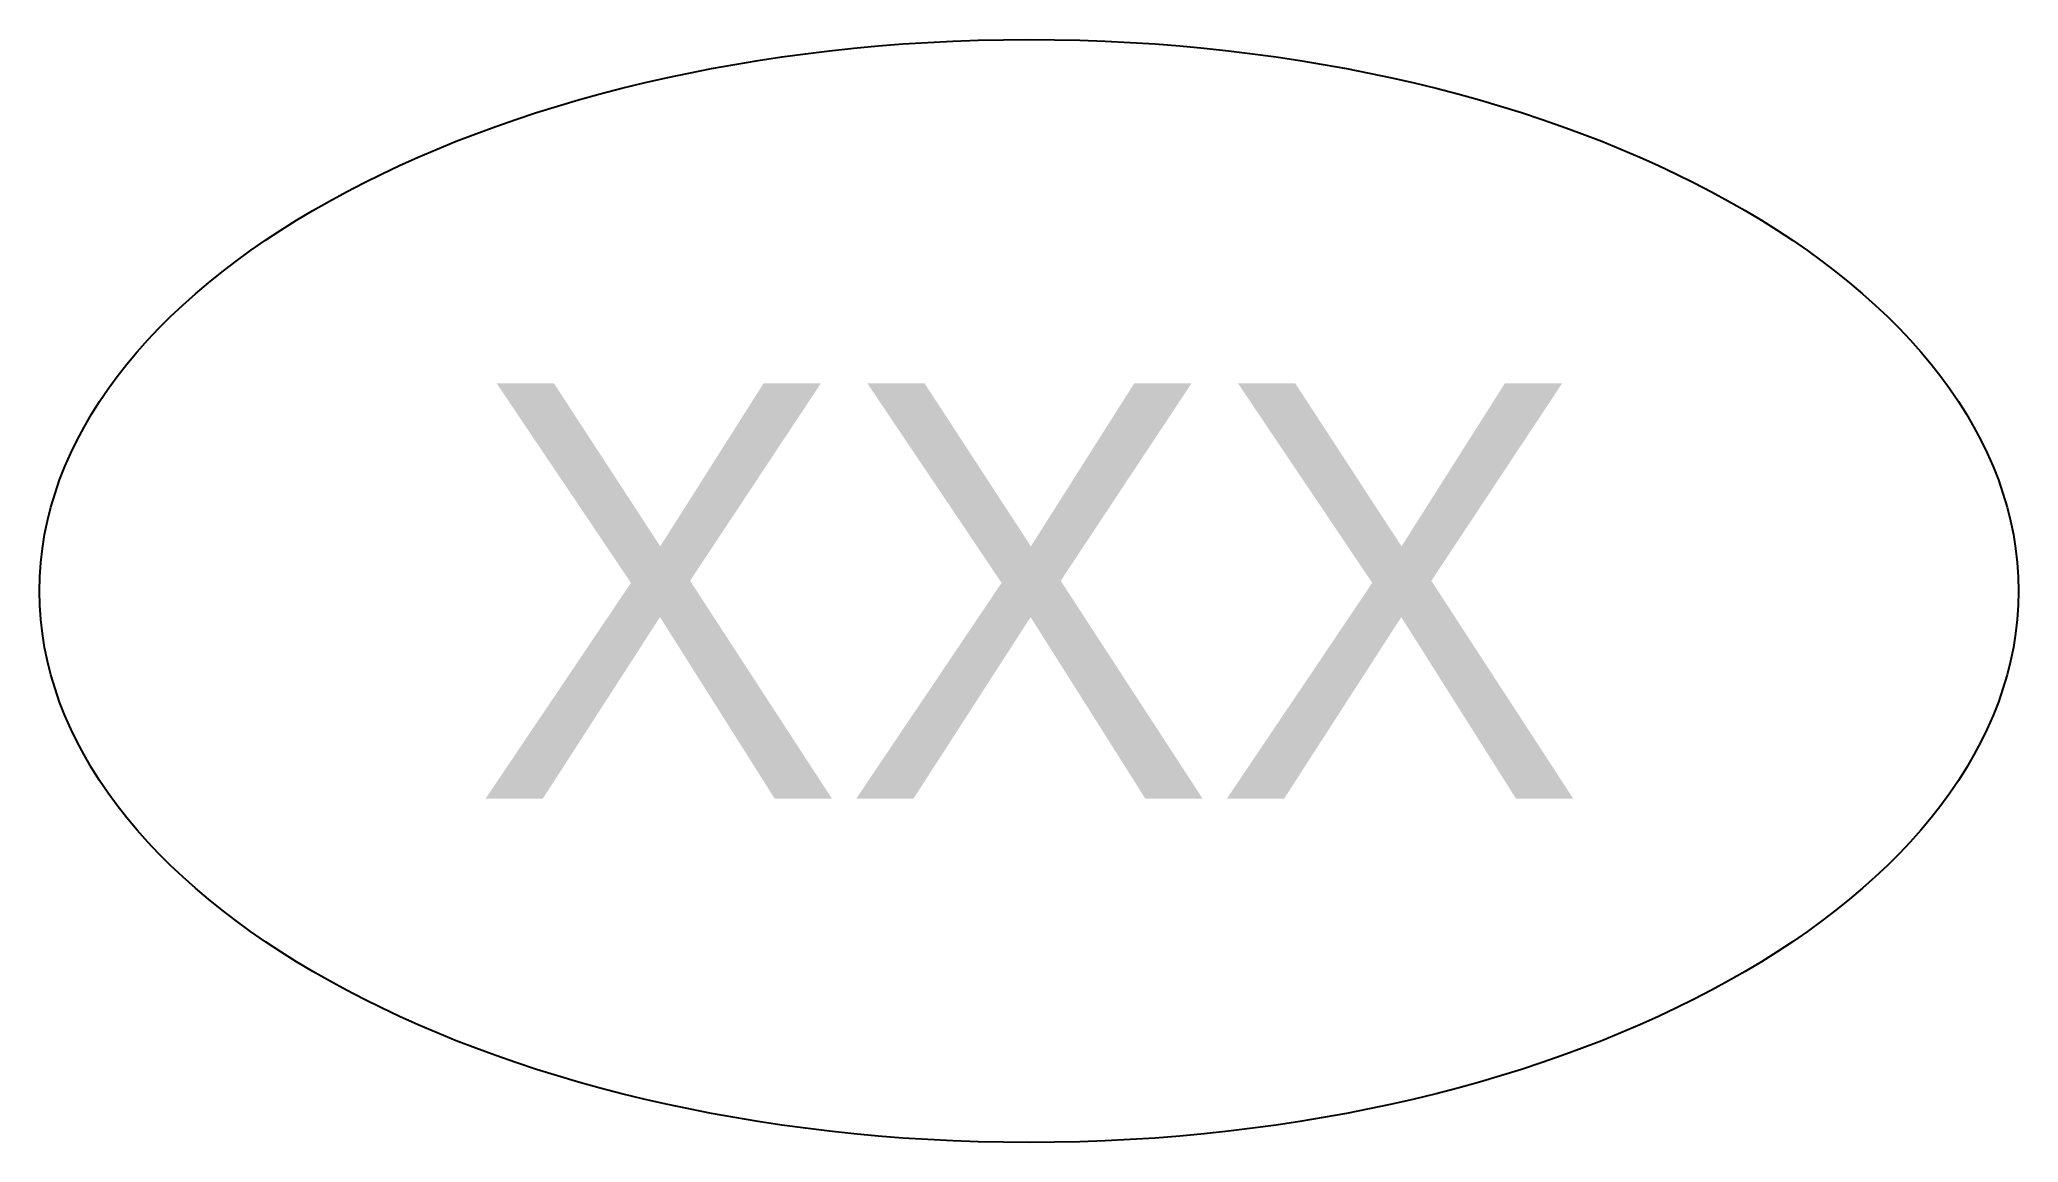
# Model space of a CAD drawing. Header units: inches. Extents: x -2.38 to 2.38, y -1.33 to 1.33.
import ezdxf
from ezdxf.enums import TextEntityAlignment as Align

# ---------------------------------------------------------------- set-up
doc = ezdxf.new("R2010")
doc.units = ezdxf.units.IN
doc.header["$MEASUREMENT"] = 0

# ---------------------------------------------------------------- blocks, each defined once
blk = doc.blocks.new('Door Tag')
blk.add_ellipse((0, 0), major_axis=(-2.381, 0), ratio=0.557411)
blk.add_attdef('DNUMBER', text='', height=1).set_placement((0, 0), align=Align.MIDDLE)

msp = doc.modelspace()

# ---------------------------------------------------------------- block references
msp.add_blockref('Door Tag', (0, 0)).add_auto_attribs({'DNUMBER': 'XXX'})

doc.saveas('drawing.dxf')
